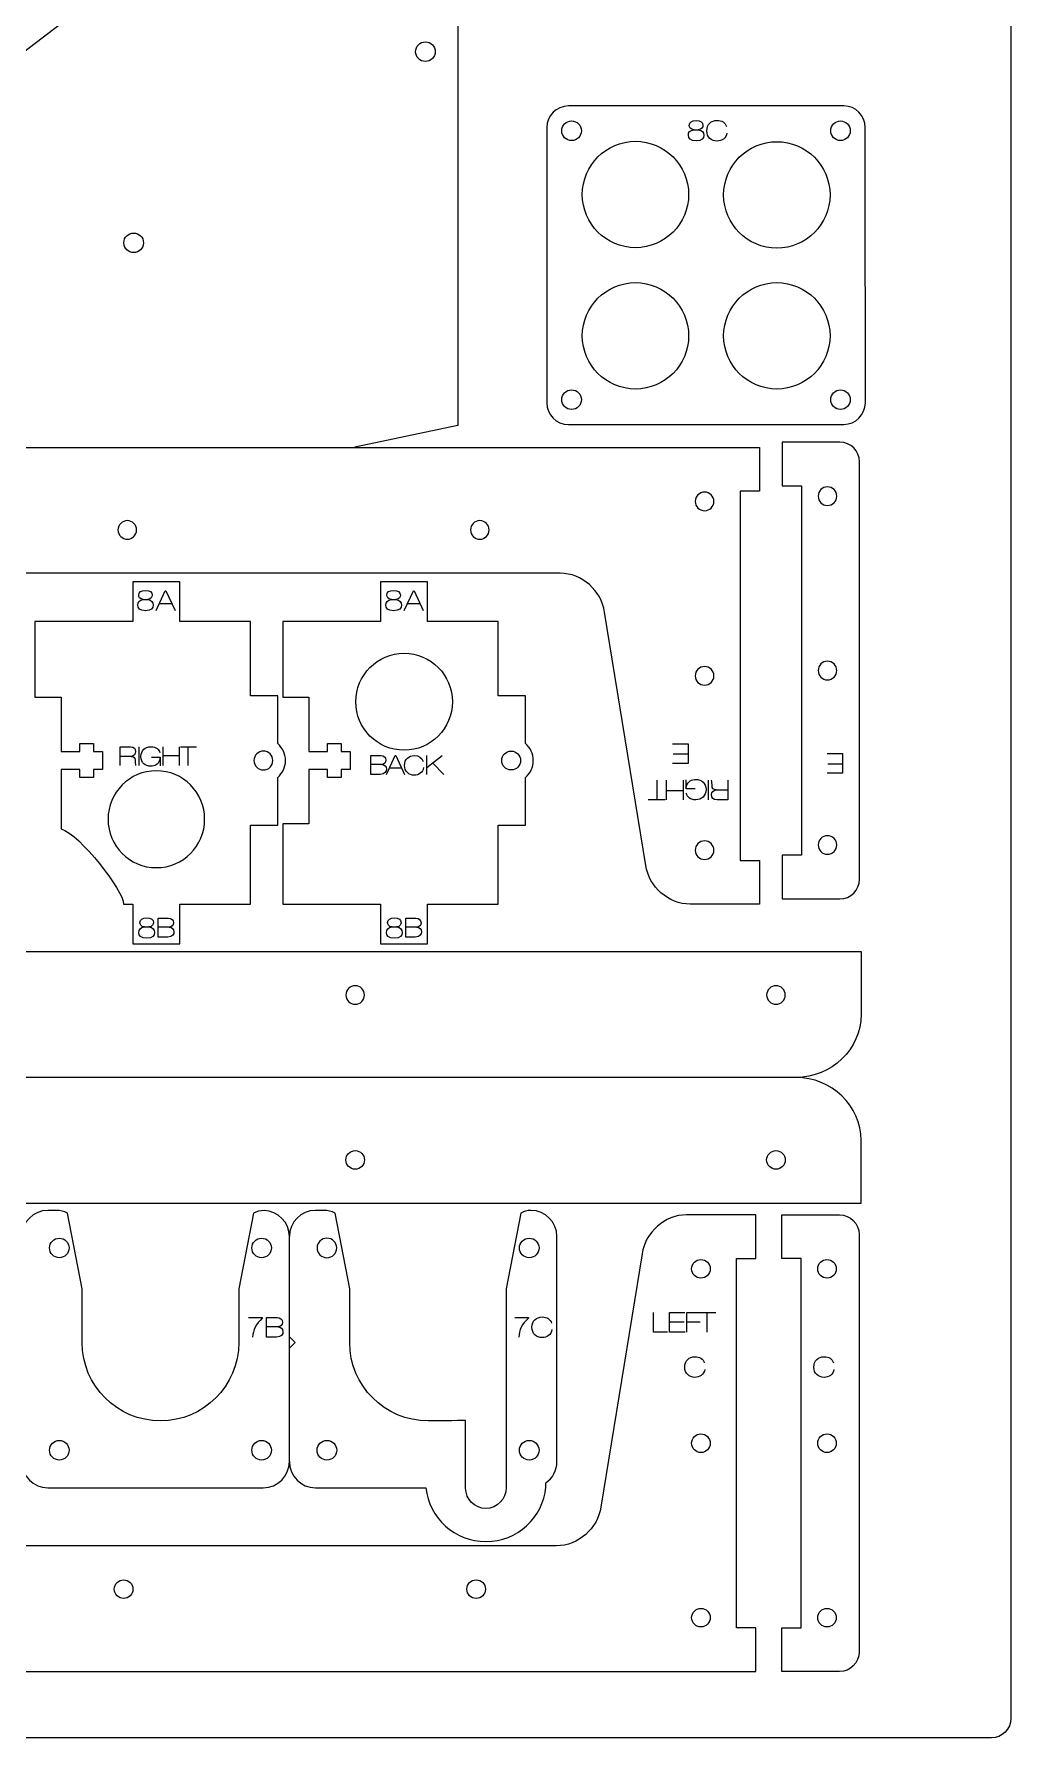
# Model space of a CAD drawing. Header units: millimetres. Extents: x -127 to 175, y -175 to 223.
# Drawn here: x 25.7 to 175.4, y -175.2 to 85.9 of the extents above; entities that cross this region are included whole.
import ezdxf

# ---------------------------------------------------------------- set-up
doc = ezdxf.new("R2010")
doc.units = ezdxf.units.MM
doc.layers.add('Cuts', color=1, linetype='Continuous', lineweight=25, true_color=0xff0000)
doc.layers.add('Text', color=5, linetype='Continuous', lineweight=25, true_color=0x0000ff)

msp = doc.modelspace()

# ---------------------------------------------------------------- linework, layer by layer
at = {"layer": 'Cuts', "color": 1, "lineweight": 25, "true_color": 0xff0000}
for points in [[(175.41, 220.21), (175.41, -172.21), (175.41, -172.21)], [(-2.53, 22.58), (-27.65, 33.62), (-27.65, 42.65), (-15.27, 78.79), (-12.13, 85.94), (8.67, 80.33), (23.07, 82.36), (31.71, 88.94), (90.65, 88.94), (90.65, 25.94), (74.9, 22.58)], [(149.78, 74.9), (143.4, 74.9), (114.17, 74.89), (107.6, 74.89)], [(104.28, 71.57), (104.29, 35.97), (104.29, 29.39)], [(153.1, 29.4), (153.09, 65.01), (153.09, 71.58)], [(107.6, 26.08), (113.98, 26.08), (143.21, 26.09), (143.21, 26.09)], [(143.21, 26.09), (149.79, 26.09)], [(-95.03, 22.56), (136.87, 22.56), (136.87, 15.86), (136.87, 15.86)], [(149.21, 23.37), (140.38, 23.37), (140.38, 16.67), (143.33, 16.67), (143.33, -39.93), (140.38, -39.93), (140.38, -46.63), (149.21, -46.63)], [(152.21, -43.63), (152.21, 20.37), (152.21, 20.37)], [(136.87, 15.86), (133.92, 15.86), (133.92, -40.74), (136.87, -40.74), (136.87, -47.44), (136.87, -47.44), (126.25, -47.44)], [(106.35, 3.28), (98.74, 3.28), (-105.03, 3.28)], [(63.07, -22.83), (63.07, -15.52), (58.87, -15.52), (58.87, -4.12), (48.07, -4.12), (48.07, 1.98), (40.87, 1.98), (40.87, -4.12), (25.87, -4.12), (25.87, -15.72), (29.87, -15.72), (29.87, -24.02), (32.73, -24.02), (32.73, -22.82), (34.83, -22.82), (34.83, -24.02), (36.22, -24.02), (36.22, -26.82), (34.83, -26.82), (34.83, -28.02), (32.73, -28.02), (32.73, -26.82), (29.87, -26.82), (29.87, -35.89), (29.87, -35.89)], [(101.03, -22.83), (101.03, -15.52), (96.83, -15.52), (96.83, -4.12), (86.03, -4.12), (86.03, 1.98), (78.83, 1.98), (78.83, -4.12), (63.83, -4.12), (63.83, -15.72), (67.83, -15.72), (67.83, -24.02), (70.69, -24.02), (70.69, -22.82), (72.79, -22.82), (72.79, -24.02), (74.18, -24.02), (74.18, -26.82), (72.79, -26.82), (72.79, -28.02), (70.69, -28.02), (70.69, -26.82), (67.83, -26.82), (67.83, -35.12), (63.83, -35.12), (63.83, -47.42), (78.83, -47.42), (78.83, -53.52), (86.03, -53.52), (86.03, -47.42), (96.83, -47.42), (96.83, -35.32), (101.03, -35.32), (101.03, -28.01)], [(119.48, -41.49), (113.12, -2.67)], [(63.07, -35.32), (63.07, -28.01)], [(39.46, -47.42), (39.46, -47.42), (40.87, -47.42), (40.87, -53.52), (48.07, -53.52), (48.07, -47.42), (58.87, -47.42), (58.87, -35.32), (63.07, -35.32), (63.07, -35.32), (63.07, -35.32)], [(-58.93, -54.71), (-51.32, -54.71), (152.45, -54.71)], [(142.45, -73.99), (-89.46, -73.99), (-89.46, -80.69), (-89.46, -80.69)], [(-58.93, -93.27), (-51.33, -93.27), (152.45, -93.27)], [(29.1, -94.37), (27.85, -94.37)], [(33.1, -114.62), (33.1, -106.39), (30.87, -94.78)], [(59.33, -94.78), (57.09, -106.4), (57.1, -114.62)], [(70.1, -94.37), (68.85, -94.37)], [(74.1, -114.62), (74.1, -106.38), (71.87, -94.78)], [(100.33, -94.78), (98.09, -106.41), (98.07, -136.87)], [(136.32, -158.35), (133.37, -158.35), (133.37, -101.75), (136.32, -101.75), (136.32, -95.05), (136.32, -95.05), (125.7, -95.05)], [(149.14, -165.05), (140.32, -165.05), (140.32, -158.35), (143.27, -158.35), (143.27, -101.75), (140.32, -101.75), (140.32, -95.05), (143.23, -95.05), (149.14, -95.05)], [(64.85, -132.87), (64.85, -98.37)], [(105.85, -132.87), (105.85, -98.37)], [(152.14, -98.05), (152.14, -162.05), (152.14, -162.05)], [(118.92, -101), (112.57, -139.82)], [(64.85, -113.72), (65.73, -114.6), (64.85, -115.49)], [(91.86, -136.94), (91.86, -126.56)], [(27.85, -136.87), (60.85, -136.87)], [(68.85, -136.87), (85.77, -136.87)], [(104.16, -136.78), (104.16, -136.12)], [(105.79, -145.77), (98.19, -145.77), (-105.59, -145.77)], [(-95.59, -165.05), (136.32, -165.05), (136.32, -158.35), (136.32, -158.35)], [(172.41, -175.21), (-124.41, -175.21)]]:
    msp.add_lwpolyline(points, dxfattribs=at)
for points in [[(84.2, 83.21), (84.2, 84.04), (84.87, 84.71), (85.7, 84.71)], [(85.7, 84.71), (86.53, 84.71), (87.2, 84.04), (87.2, 83.21)], [(85.7, 81.71), (84.87, 81.71), (84.2, 82.38), (84.2, 83.21)], [(87.2, 83.21), (87.2, 82.38), (86.53, 81.71), (85.7, 81.71)], [(107.6, 74.89), (105.77, 74.89), (104.28, 73.4), (104.28, 71.57)], [(153.09, 71.58), (153.09, 73.41), (151.6, 74.9), (149.78, 74.9)], [(106.59, 71.09), (106.59, 71.92), (107.26, 72.59), (108.09, 72.59)], [(108.09, 69.59), (107.26, 69.59), (106.59, 70.26), (106.59, 71.09)], [(108.09, 72.59), (108.91, 72.59), (109.59, 71.92), (109.59, 71.09)], [(109.59, 71.09), (109.59, 70.26), (108.91, 69.59), (108.09, 69.59)], [(147.79, 71.09), (147.79, 71.92), (148.47, 72.59), (149.29, 72.59)], [(149.29, 69.59), (148.47, 69.59), (147.79, 70.26), (147.79, 71.09)], [(149.29, 72.59), (150.12, 72.59), (150.8, 71.92), (150.8, 71.09)], [(150.8, 71.09), (150.8, 70.26), (150.12, 69.59), (149.29, 69.59)], [(109.73, 61.32), (109.73, 65.82), (113.38, 69.47), (117.88, 69.47)], [(117.88, 69.47), (122.38, 69.47), (126.03, 65.82), (126.03, 61.32)], [(131.39, 61.26), (131.39, 65.76), (135.04, 69.41), (139.54, 69.41)], [(139.54, 69.41), (144.04, 69.41), (147.69, 65.76), (147.69, 61.26)], [(117.88, 53.17), (113.38, 53.17), (109.73, 56.82), (109.73, 61.32)], [(126.03, 61.32), (126.03, 56.82), (122.38, 53.17), (117.88, 53.17)], [(139.54, 53.11), (135.03, 53.11), (131.39, 56.75), (131.39, 61.26)], [(147.69, 61.26), (147.69, 56.75), (144.04, 53.11), (139.54, 53.11)], [(39.49, 53.92), (39.49, 54.75), (40.16, 55.42), (40.99, 55.42)], [(40.99, 55.42), (41.82, 55.42), (42.49, 54.75), (42.49, 53.92)], [(40.99, 52.42), (40.16, 52.42), (39.49, 53.09), (39.49, 53.92)], [(42.49, 53.92), (42.49, 53.09), (41.82, 52.42), (40.99, 52.42)], [(109.73, 39.66), (109.73, 44.16), (113.38, 47.81), (117.88, 47.81)], [(117.88, 47.81), (122.38, 47.81), (126.03, 44.16), (126.03, 39.66)], [(131.39, 39.66), (131.39, 44.16), (135.03, 47.81), (139.54, 47.81)], [(139.54, 47.81), (144.04, 47.81), (147.69, 44.16), (147.69, 39.66)], [(117.88, 31.51), (113.38, 31.51), (109.73, 35.16), (109.73, 39.66)], [(126.03, 39.66), (126.03, 35.16), (122.38, 31.51), (117.88, 31.51)], [(139.54, 31.51), (135.03, 31.51), (131.39, 35.16), (131.39, 39.66)], [(147.69, 39.66), (147.69, 35.16), (144.04, 31.51), (139.54, 31.51)], [(106.59, 29.88), (106.59, 30.71), (107.26, 31.38), (108.09, 31.38)], [(108.09, 31.38), (108.91, 31.38), (109.59, 30.71), (109.59, 29.88)], [(147.79, 29.88), (147.79, 30.71), (148.47, 31.38), (149.29, 31.38)], [(149.29, 31.38), (150.12, 31.38), (150.8, 30.71), (150.8, 29.88)], [(104.29, 29.39), (104.29, 27.57), (105.78, 26.08), (107.6, 26.08)], [(108.09, 28.38), (107.26, 28.38), (106.59, 29.06), (106.59, 29.88)], [(109.59, 29.88), (109.59, 29.06), (108.91, 28.38), (108.09, 28.38)], [(149.29, 28.38), (148.47, 28.38), (147.79, 29.06), (147.79, 29.88)], [(150.8, 29.88), (150.8, 29.06), (150.12, 28.38), (149.29, 28.38)], [(149.79, 26.09), (151.61, 26.09), (153.1, 27.58), (153.1, 29.4)], [(152.21, 20.37), (152.21, 22.02), (150.86, 23.37), (149.21, 23.37)], [(128.47, 15.71), (127.68, 15.71), (127.04, 15.07), (127.04, 14.28)], [(129.89, 14.28), (129.89, 15.07), (129.25, 15.71), (128.47, 15.71)], [(147.29, 16.51), (146.5, 16.51), (145.87, 15.88), (145.87, 15.09)], [(148.72, 15.09), (148.72, 15.88), (148.08, 16.51), (147.29, 16.51)], [(127.04, 14.28), (127.04, 13.5), (127.68, 12.86), (128.47, 12.86)], [(128.47, 12.86), (129.25, 12.86), (129.89, 13.5), (129.89, 14.28)], [(145.87, 15.09), (145.87, 14.3), (146.5, 13.66), (147.29, 13.66)], [(147.29, 13.66), (148.08, 13.66), (148.72, 14.3), (148.72, 15.09)], [(40.02, 11.34), (39.23, 11.34), (38.59, 10.7), (38.59, 9.92)], [(41.44, 9.92), (41.44, 10.7), (40.81, 11.34), (40.02, 11.34)], [(94.03, 11.34), (93.24, 11.34), (92.6, 10.7), (92.6, 9.92)], [(95.45, 9.92), (95.45, 10.7), (94.81, 11.34), (94.03, 11.34)], [(38.59, 9.92), (38.59, 9.13), (39.23, 8.49), (40.02, 8.49)], [(40.02, 8.49), (40.8, 8.49), (41.44, 9.13), (41.44, 9.92)], [(92.6, 9.92), (92.6, 9.13), (93.24, 8.49), (94.03, 8.49)], [(94.03, 8.49), (94.81, 8.49), (95.45, 9.13), (95.45, 9.92)], [(113.12, -2.67), (112.7, 0.6), (109.65, 3.28), (106.35, 3.28)], [(75.03, -16.42), (75.03, -12.32), (78.34, -8.99), (82.43, -8.99)], [(82.43, -8.99), (86.52, -8.99), (89.83, -12.32), (89.83, -16.42)], [(147.29, -10.21), (146.5, -10.21), (145.87, -10.85), (145.87, -11.64)], [(148.72, -11.64), (148.72, -10.85), (148.08, -10.21), (147.29, -10.21)], [(128.47, -11.02), (127.68, -11.02), (127.04, -11.66), (127.04, -12.44)], [(127.04, -12.44), (127.04, -13.23), (127.68, -13.87), (128.47, -13.87)], [(129.89, -12.44), (129.89, -11.66), (129.25, -11.02), (128.47, -11.02)], [(128.47, -13.87), (129.25, -13.87), (129.89, -13.23), (129.89, -12.44)], [(145.87, -11.64), (145.87, -12.42), (146.5, -13.06), (147.29, -13.06)], [(147.29, -13.06), (148.08, -13.06), (148.72, -12.42), (148.72, -11.64)], [(82.43, -23.84), (78.34, -23.84), (75.03, -20.52), (75.03, -16.42)], [(89.83, -16.42), (89.83, -20.52), (86.52, -23.84), (82.43, -23.84)], [(64.26, -25.42), (64.26, -24.38), (63.8, -23.46), (63.07, -22.83)], [(102.23, -25.42), (102.23, -24.38), (101.76, -23.46), (101.03, -22.83)], [(60.87, -23.97), (60.07, -23.97), (59.42, -24.62), (59.42, -25.42)], [(59.42, -25.42), (59.42, -26.22), (60.07, -26.87), (60.87, -26.87)], [(62.32, -25.42), (62.32, -24.62), (61.67, -23.97), (60.87, -23.97)], [(60.87, -26.87), (61.67, -26.87), (62.32, -26.22), (62.32, -25.42)], [(63.07, -28.01), (63.8, -27.38), (64.26, -26.46), (64.26, -25.42)], [(97.38, -25.42), (97.38, -24.62), (98.03, -23.97), (98.83, -23.97)], [(98.83, -26.87), (98.03, -26.87), (97.38, -26.22), (97.38, -25.42)], [(98.83, -23.97), (99.63, -23.97), (100.28, -24.62), (100.28, -25.42)], [(100.28, -25.42), (100.28, -26.22), (99.63, -26.87), (98.83, -26.87)], [(101.03, -28.01), (101.76, -27.38), (102.23, -26.46), (102.23, -25.42)], [(44.47, -26.99), (40.38, -26.99), (37.07, -30.32), (37.07, -34.42)], [(51.87, -34.42), (51.87, -30.32), (48.55, -26.99), (44.47, -26.99)], [(29.87, -35.89), (32.76, -36.7), (39.46, -45.43), (39.46, -47.42)], [(37.07, -34.42), (37.07, -38.52), (40.38, -41.84), (44.47, -41.84)], [(44.47, -41.84), (48.55, -41.84), (51.87, -38.52), (51.87, -34.42)], [(128.47, -37.74), (127.68, -37.74), (127.04, -38.38), (127.04, -39.17)], [(129.89, -39.17), (129.89, -38.38), (129.25, -37.74), (128.47, -37.74)], [(147.29, -36.94), (146.5, -36.94), (145.87, -37.57), (145.87, -38.36)], [(145.87, -38.36), (145.87, -39.15), (146.5, -39.79), (147.29, -39.79)], [(148.72, -38.36), (148.72, -37.57), (148.08, -36.94), (147.29, -36.94)], [(147.29, -39.79), (148.08, -39.79), (148.72, -39.15), (148.72, -38.36)], [(126.25, -47.44), (122.95, -47.44), (119.91, -44.76), (119.48, -41.49)], [(127.04, -39.17), (127.04, -39.95), (127.68, -40.59), (128.47, -40.59)], [(128.47, -40.59), (129.25, -40.59), (129.89, -39.95), (129.89, -39.17)], [(149.21, -46.63), (150.86, -46.63), (152.21, -45.28), (152.21, -43.63)], [(152.45, -54.71), (152.45, -54.71), (152.45, -59.05), (152.45, -64.35)], [(74.94, -59.93), (74.15, -59.93), (73.51, -60.57), (73.51, -61.36)], [(76.36, -61.36), (76.36, -60.57), (75.72, -59.93), (74.94, -59.93)], [(139.41, -59.93), (138.62, -59.93), (137.98, -60.57), (137.98, -61.36)], [(140.83, -61.36), (140.83, -60.57), (140.2, -59.93), (139.41, -59.93)], [(73.51, -61.36), (73.51, -62.14), (74.15, -62.78), (74.94, -62.78)], [(74.94, -62.78), (75.72, -62.78), (76.36, -62.14), (76.36, -61.36)], [(137.98, -61.36), (137.98, -62.14), (138.62, -62.78), (139.41, -62.78)], [(139.41, -62.78), (140.2, -62.78), (140.83, -62.14), (140.83, -61.36)], [(152.45, -64.35), (152.45, -69.66), (147.95, -73.99), (142.45, -73.99)], [(152.45, -83.63), (152.45, -78.33), (147.95, -73.99), (142.45, -73.99)], [(73.51, -86.63), (73.51, -85.85), (74.15, -85.21), (74.94, -85.21)], [(74.94, -85.21), (75.72, -85.21), (76.36, -85.85), (76.36, -86.63)], [(137.98, -86.63), (137.98, -85.85), (138.62, -85.21), (139.41, -85.21)], [(139.41, -85.21), (140.2, -85.21), (140.83, -85.85), (140.83, -86.63)], [(152.45, -93.27), (152.45, -93.27), (152.45, -88.94), (152.45, -83.63)], [(74.94, -88.06), (74.15, -88.06), (73.51, -87.42), (73.51, -86.63)], [(76.36, -86.63), (76.36, -87.42), (75.72, -88.06), (74.94, -88.06)], [(139.41, -88.06), (138.62, -88.06), (137.98, -87.42), (137.98, -86.63)], [(140.83, -86.63), (140.83, -87.42), (140.2, -88.06), (139.41, -88.06)], [(27.85, -94.37), (25.64, -94.37), (23.85, -96.16), (23.85, -98.37)], [(30.87, -94.78), (30.33, -94.52), (29.74, -94.37), (29.1, -94.37)], [(60.98, -94.37), (60.39, -94.39), (59.83, -94.53), (59.33, -94.78)], [(64.85, -98.37), (64.85, -96.2), (63.12, -94.44), (60.98, -94.37)], [(68.85, -94.37), (66.64, -94.37), (64.85, -96.16), (64.85, -98.37)], [(71.87, -94.78), (71.33, -94.52), (70.73, -94.37), (70.1, -94.37)], [(101.85, -94.37), (101.21, -94.37), (100.86, -94.52), (100.33, -94.78)], [(105.85, -98.37), (105.85, -96.16), (104.06, -94.37), (101.85, -94.37)], [(125.7, -95.05), (122.4, -95.05), (119.35, -97.73), (118.92, -101)], [(149.14, -95.05), (150.79, -95.05), (152.14, -96.4), (152.14, -98.05)], [(28.1, -100.12), (28.1, -99.29), (28.77, -98.62), (29.6, -98.62)], [(29.6, -98.62), (30.42, -98.62), (31.1, -99.29), (31.1, -100.12)], [(59.1, -100.12), (59.1, -99.29), (59.77, -98.62), (60.6, -98.62)], [(60.6, -98.62), (61.42, -98.62), (62.1, -99.29), (62.1, -100.12)], [(70.6, -98.62), (69.77, -98.62), (69.1, -99.29), (69.1, -100.12)], [(72.1, -100.12), (72.1, -99.29), (71.42, -98.62), (70.6, -98.62)], [(100.1, -100.12), (100.1, -99.29), (100.77, -98.62), (101.6, -98.62)], [(101.6, -98.62), (102.42, -98.62), (103.1, -99.29), (103.1, -100.12)], [(29.6, -101.62), (28.77, -101.62), (28.1, -100.94), (28.1, -100.12)], [(31.1, -100.12), (31.1, -100.94), (30.42, -101.62), (29.6, -101.62)], [(60.6, -101.62), (59.77, -101.62), (59.1, -100.94), (59.1, -100.12)], [(62.1, -100.12), (62.1, -100.94), (61.42, -101.62), (60.6, -101.62)], [(69.1, -100.12), (69.1, -100.94), (69.77, -101.62), (70.6, -101.62)], [(70.6, -101.62), (71.42, -101.62), (72.1, -100.94), (72.1, -100.12)], [(101.6, -101.62), (100.77, -101.62), (100.1, -100.94), (100.1, -100.12)], [(103.1, -100.12), (103.1, -100.94), (102.42, -101.62), (101.6, -101.62)], [(126.48, -103.32), (126.48, -102.54), (127.12, -101.9), (127.91, -101.9)], [(127.91, -104.75), (127.12, -104.75), (126.48, -104.11), (126.48, -103.32)], [(127.91, -101.9), (128.69, -101.9), (129.33, -102.54), (129.33, -103.32)], [(129.33, -103.32), (129.33, -104.11), (128.69, -104.75), (127.91, -104.75)], [(145.8, -103.32), (145.8, -102.54), (146.44, -101.9), (147.22, -101.9)], [(147.22, -104.75), (146.44, -104.75), (145.8, -104.11), (145.8, -103.32)], [(147.22, -101.9), (148.01, -101.9), (148.65, -102.54), (148.65, -103.32)], [(148.65, -103.32), (148.65, -104.11), (148.01, -104.75), (147.22, -104.75)], [(45.1, -126.62), (38.47, -126.62), (33.1, -121.24), (33.1, -114.62)], [(57.1, -114.62), (57.1, -121.24), (51.72, -126.62), (45.1, -126.62)], [(86.1, -126.62), (79.47, -126.62), (74.1, -121.24), (74.1, -114.62)], [(91.86, -126.56), (91.86, -126.56), (88.19, -126.62), (86.1, -126.62)], [(28.1, -131.12), (28.1, -130.29), (28.77, -129.62), (29.6, -129.62)], [(29.6, -129.62), (30.42, -129.62), (31.1, -130.29), (31.1, -131.12)], [(59.1, -131.12), (59.1, -130.29), (59.77, -129.62), (60.6, -129.62)], [(60.6, -129.62), (61.42, -129.62), (62.1, -130.29), (62.1, -131.12)], [(69.1, -131.12), (69.1, -130.29), (69.77, -129.62), (70.6, -129.62)], [(70.6, -129.62), (71.42, -129.62), (72.1, -130.29), (72.1, -131.12)], [(100.1, -131.12), (100.1, -130.29), (100.77, -129.62), (101.6, -129.62)], [(101.6, -129.62), (102.42, -129.62), (103.1, -130.29), (103.1, -131.12)], [(126.48, -130.05), (126.48, -129.26), (127.12, -128.62), (127.91, -128.62)], [(127.91, -131.47), (127.12, -131.47), (126.48, -130.84), (126.48, -130.05)], [(127.91, -128.62), (128.69, -128.62), (129.33, -129.26), (129.33, -130.05)], [(129.33, -130.05), (129.33, -130.84), (128.69, -131.47), (127.91, -131.47)], [(145.8, -130.05), (145.8, -129.26), (146.44, -128.62), (147.22, -128.62)], [(147.22, -131.47), (146.44, -131.47), (145.8, -130.84), (145.8, -130.05)], [(147.22, -128.62), (148.01, -128.62), (148.65, -129.26), (148.65, -130.05)], [(148.65, -130.05), (148.65, -130.84), (148.01, -131.47), (147.22, -131.47)], [(23.85, -132.87), (23.85, -135.08), (25.64, -136.87), (27.85, -136.87)], [(29.6, -132.62), (28.77, -132.62), (28.1, -131.94), (28.1, -131.12)], [(31.1, -131.12), (31.1, -131.94), (30.42, -132.62), (29.6, -132.62)], [(60.6, -132.62), (59.77, -132.62), (59.1, -131.94), (59.1, -131.12)], [(62.1, -131.12), (62.1, -131.94), (61.42, -132.62), (60.6, -132.62)], [(60.85, -136.87), (63.06, -136.87), (64.85, -135.08), (64.85, -132.87)], [(64.85, -132.87), (64.85, -135.08), (66.64, -136.87), (68.85, -136.87)], [(70.6, -132.62), (69.77, -132.62), (69.1, -131.94), (69.1, -131.12)], [(72.1, -131.12), (72.1, -131.94), (71.42, -132.62), (70.6, -132.62)], [(101.6, -132.62), (100.77, -132.62), (100.1, -131.94), (100.1, -131.12)], [(103.1, -131.12), (103.1, -131.94), (102.42, -132.62), (101.6, -132.62)], [(104.16, -136.12), (105.18, -135.4), (105.85, -134.21), (105.85, -132.87)], [(85.77, -136.87), (86.26, -141.51), (90.19, -145.12), (94.96, -145.12)], [(94.96, -140.04), (93.25, -140.04), (91.86, -138.65), (91.86, -136.94)], [(94.96, -145.12), (99.76, -145.12), (103.71, -141.46), (104.16, -136.78)], [(98.07, -136.87), (98.07, -138.58), (96.67, -140.04), (94.96, -140.04)], [(112.57, -139.82), (112.14, -143.09), (109.09, -145.77), (105.79, -145.77)], [(38.03, -152.41), (38.03, -151.62), (38.67, -150.98), (39.46, -150.98)], [(39.46, -150.98), (40.25, -150.98), (40.88, -151.62), (40.88, -152.41)], [(92.04, -152.41), (92.04, -151.62), (92.68, -150.98), (93.47, -150.98)], [(93.47, -150.98), (94.26, -150.98), (94.89, -151.62), (94.89, -152.41)], [(39.46, -153.83), (38.67, -153.83), (38.03, -153.19), (38.03, -152.41)], [(40.88, -152.41), (40.88, -153.19), (40.25, -153.83), (39.46, -153.83)], [(93.47, -153.83), (92.68, -153.83), (92.04, -153.19), (92.04, -152.41)], [(94.89, -152.41), (94.89, -153.19), (94.26, -153.83), (93.47, -153.83)], [(126.48, -156.77), (126.48, -155.99), (127.12, -155.35), (127.91, -155.35)], [(127.91, -155.35), (128.69, -155.35), (129.33, -155.99), (129.33, -156.77)], [(145.8, -156.77), (145.8, -155.99), (146.44, -155.35), (147.22, -155.35)], [(147.22, -155.35), (148.01, -155.35), (148.65, -155.99), (148.65, -156.77)], [(127.91, -158.2), (127.12, -158.2), (126.48, -157.56), (126.48, -156.77)], [(129.33, -156.77), (129.33, -157.56), (128.69, -158.2), (127.91, -158.2)], [(147.22, -158.2), (146.44, -158.2), (145.8, -157.56), (145.8, -156.77)], [(148.65, -156.77), (148.65, -157.56), (148.01, -158.2), (147.22, -158.2)], [(152.14, -162.05), (152.14, -163.7), (150.79, -165.05), (149.14, -165.05)], [(175.41, -172.21), (175.41, -173.86), (174.06, -175.21), (172.41, -175.21)]]:
    msp.add_open_spline(points, degree=3, dxfattribs=at)
at = {"layer": 'Text', "color": 5, "lineweight": 25, "true_color": 0x0000ff}
for points in [[(126.83, 71.24), (126.83, 71.25)], [(126.83, 71.24), (127.51, 71.24)], [(127.51, 71.25), (127.51, 71.24)], [(44.44, -2.42), (45.83, 0.6), (45.94, 0.6), (47.33, -2.42)], [(82.46, -2.42), (83.85, 0.6), (83.96, 0.6), (85.35, -2.42)], [(42.46, -0.76), (42.46, -0.75)], [(42.46, -0.76), (43.14, -0.76)], [(43.14, -0.75), (43.14, -0.76)], [(46.87, -1.42), (44.89, -1.42)], [(80.48, -0.76), (80.48, -0.75)], [(80.48, -0.76), (81.17, -0.76)], [(81.17, -0.75), (81.17, -0.76)], [(84.89, -1.42), (82.92, -1.42)], [(38.91, -26.18), (38.91, -23.31), (40.49, -23.31)], [(41.76, -23.31), (41.76, -26.18)], [(45.49, -26.18), (45.49, -23.31)], [(47.95, -23.31), (47.95, -26.18)], [(48.15, -23.31), (50.63, -23.31)], [(49.35, -26.18), (49.35, -23.34)], [(123.55, -22.84), (125.93, -22.84), (125.93, -25.86), (123.57, -25.86)], [(40.59, -24.78), (40.59, -24.79), (38.91, -24.79)], [(43.7, -24.9), (45.05, -24.9), (45.05, -26.25)], [(45.49, -24.65), (47.95, -24.65)], [(77.31, -24.67), (78.87, -24.67)], [(78.77, -27.54), (77.31, -27.54), (77.31, -24.67), (77.31, -24.67)], [(79.01, -26.04), (77.31, -26.03)], [(79.01, -26.03), (79.01, -26.04)], [(79.73, -27.54), (81.05, -24.67), (81.16, -24.67), (82.48, -27.54)], [(85.92, -26.47), (88.28, -24.67)], [(85.92, -27.54), (85.92, -24.67)], [(86.79, -25.8), (88.54, -27.54)], [(125.93, -24.45), (123.67, -24.45)], [(147.24, -24.35), (149.62, -24.35), (149.62, -27.37), (147.26, -27.37)], [(149.62, -25.96), (147.36, -25.96)], [(82.04, -26.59), (80.16, -26.59)], [(121.16, -28.45), (121.16, -31.41)], [(122.61, -31.44), (122.61, -28.45)], [(125.17, -28.45), (125.17, -31.44)], [(127.03, -29.78), (125.63, -29.78), (125.63, -28.38)], [(129.05, -31.44), (129.05, -28.45)], [(132.02, -28.45), (132.02, -31.44), (130.38, -31.44)], [(125.17, -30.05), (122.61, -30.05)], [(130.26, -29.91), (130.27, -29.9)], [(130.27, -29.9), (132.02, -29.89)], [(122.41, -31.44), (119.83, -31.44)], [(44.75, -49.6), (46.31, -49.6)], [(46.21, -52.47), (44.75, -52.47), (44.75, -49.6), (44.75, -49.6)], [(82.69, -49.6), (84.25, -49.6)], [(84.15, -52.47), (82.69, -52.47), (82.69, -49.6), (82.69, -49.6)], [(42.65, -50.93), (42.65, -50.92)], [(42.65, -50.93), (43.34, -50.93)], [(43.34, -50.92), (43.34, -50.93)], [(46.45, -50.97), (44.75, -50.97)], [(46.45, -50.97), (46.45, -50.97)], [(80.59, -50.93), (80.59, -50.92)], [(80.59, -50.93), (81.28, -50.93)], [(81.28, -50.92), (81.28, -50.93)], [(84.39, -50.97), (82.69, -50.97)], [(84.39, -50.97), (84.39, -50.97)], [(58.59, -110.79), (60.69, -110.79), (60.69, -110.9)], [(61.33, -110.77), (62.97, -110.77)], [(62.86, -113.79), (61.33, -113.79), (61.33, -110.77), (61.33, -110.77)], [(63.11, -112.21), (61.33, -112.2)], [(63.11, -112.2), (63.11, -112.21)], [(99.37, -110.79), (101.48, -110.79), (101.48, -110.9)], [(122.79, -113.05), (120.65, -113.05), (120.65, -110)], [(125.48, -113.05), (123.09, -113.05), (123.09, -110), (125.46, -110)], [(123.09, -111.42), (125.36, -111.42)], [(125.75, -113.05), (125.75, -110), (127.89, -110)], [(125.75, -111.42), (127.77, -111.42)], [(127.56, -110), (130.19, -110)], [(128.88, -113.05), (128.88, -110)]]:
    msp.add_lwpolyline(points, dxfattribs=at)
for points in [[(125.98, 70.39), (125.98, 70.87), (126.23, 71.18), (126.83, 71.24)], [(126.13, 71.9), (126.13, 72.4), (126.5, 72.65), (127.17, 72.65)], [(126.83, 71.25), (126.29, 71.29), (126.13, 71.65), (126.13, 71.9)], [(127.17, 72.65), (127.84, 72.65), (128.21, 72.4), (128.21, 71.9)], [(128.21, 71.9), (128.21, 71.65), (128.05, 71.29), (127.51, 71.25)], [(127.51, 71.24), (128.11, 71.19), (128.36, 70.87), (128.36, 70.39)], [(128.81, 71.09), (128.81, 72.09), (129.51, 72.67), (130.38, 72.67)], [(130.38, 69.51), (129.51, 69.51), (128.81, 70.09), (128.81, 71.09)], [(130.38, 72.67), (131.09, 72.67), (131.66, 72.38), (131.82, 71.72)], [(131.89, 70.73), (131.8, 69.92), (131.08, 69.51), (130.38, 69.51)], [(127.17, 69.54), (126.27, 69.54), (125.98, 69.93), (125.98, 70.39)], [(128.36, 70.39), (128.36, 69.93), (128.07, 69.54), (127.17, 69.54)], [(41.76, -0.1), (41.76, 0.39), (42.13, 0.65), (42.8, 0.65)], [(42.8, 0.65), (43.47, 0.65), (43.83, 0.39), (43.83, -0.1)], [(79.79, -0.1), (79.79, 0.39), (80.15, 0.65), (80.82, 0.65)], [(80.82, 0.65), (81.49, 0.65), (81.86, 0.39), (81.86, -0.1)], [(41.61, -1.61), (41.61, -1.13), (41.85, -0.82), (42.46, -0.76)], [(42.8, -2.47), (41.9, -2.47), (41.61, -2.07), (41.61, -1.61)], [(42.46, -0.75), (41.92, -0.71), (41.76, -0.35), (41.76, -0.1)], [(43.99, -1.61), (43.99, -2.07), (43.7, -2.47), (42.8, -2.47)], [(43.83, -0.1), (43.83, -0.35), (43.68, -0.71), (43.14, -0.75)], [(43.14, -0.76), (43.74, -0.82), (43.99, -1.13), (43.99, -1.61)], [(79.63, -1.61), (79.63, -1.13), (79.88, -0.82), (80.48, -0.76)], [(80.82, -2.47), (79.93, -2.47), (79.63, -2.07), (79.63, -1.61)], [(80.48, -0.75), (79.94, -0.71), (79.79, -0.35), (79.79, -0.1)], [(82.02, -1.61), (82.02, -2.07), (81.72, -2.47), (80.82, -2.47)], [(81.86, -0.1), (81.86, -0.35), (81.7, -0.71), (81.17, -0.75)], [(81.17, -0.76), (81.77, -0.82), (82.02, -1.13), (82.02, -1.61)], [(40.49, -23.31), (41.06, -23.31), (41.28, -23.58), (41.28, -24.1)], [(42.11, -24.81), (42.11, -23.86), (42.78, -23.31), (43.6, -23.31)], [(43.6, -23.31), (44.49, -23.31), (44.9, -23.71), (45.01, -24.26)], [(41.28, -24.1), (41.28, -24.37), (41.09, -24.75), (40.59, -24.78)], [(40.59, -24.79), (41.03, -24.79), (41.23, -25), (41.23, -25.39)], [(41.23, -25.39), (41.23, -25.49), (41.23, -26.07), (41.29, -26.18)], [(43.6, -26.31), (42.78, -26.31), (42.11, -25.76), (42.11, -24.81)], [(44.95, -25.38), (44.75, -26.04), (44.2, -26.31), (43.6, -26.31)], [(45.05, -24.9), (45.01, -25.23), (44.95, -25.38), (44.95, -25.38)], [(78.87, -24.67), (79.33, -24.67), (79.64, -24.91), (79.64, -25.38)], [(79.64, -25.38), (79.64, -25.72), (79.35, -26.04), (79.01, -26.03)], [(79.01, -26.04), (79.38, -26.06), (79.73, -26.26), (79.73, -26.76)], [(82.49, -26.17), (82.49, -25.22), (83.16, -24.67), (83.98, -24.67)], [(83.98, -24.67), (84.66, -24.67), (85.2, -24.95), (85.35, -25.57)], [(79.73, -26.76), (79.73, -27.09), (79.52, -27.54), (78.77, -27.54)], [(83.98, -27.67), (83.16, -27.67), (82.49, -27.12), (82.49, -26.17)], [(85.42, -26.51), (85.33, -27.28), (84.64, -27.67), (83.98, -27.67)], [(125.73, -29.28), (125.94, -28.6), (126.52, -28.32), (127.14, -28.32)], [(127.14, -28.32), (128, -28.32), (128.69, -28.89), (128.69, -29.87)], [(129.61, -29.27), (129.61, -29.16), (129.6, -28.57), (129.54, -28.45)], [(125.63, -29.78), (125.67, -29.44), (125.73, -29.28), (125.73, -29.28)], [(127.14, -31.44), (126.21, -31.44), (125.78, -31.02), (125.67, -30.44)], [(128.69, -29.87), (128.69, -30.86), (128, -31.44), (127.14, -31.44)], [(129.55, -30.62), (129.55, -30.34), (129.74, -29.94), (130.26, -29.91)], [(130.38, -31.44), (129.78, -31.44), (129.55, -31.15), (129.55, -30.62)], [(130.27, -29.9), (129.81, -29.9), (129.61, -29.68), (129.61, -29.27)], [(41.96, -50.27), (41.96, -49.78), (42.33, -49.53), (43, -49.53)], [(43, -49.53), (43.67, -49.53), (44.03, -49.78), (44.03, -50.27)], [(46.31, -49.6), (46.77, -49.6), (47.09, -49.85), (47.09, -50.31)], [(79.9, -50.27), (79.9, -49.78), (80.27, -49.53), (80.94, -49.53)], [(80.94, -49.53), (81.6, -49.53), (81.97, -49.78), (81.97, -50.27)], [(84.25, -49.6), (84.71, -49.6), (85.02, -49.85), (85.02, -50.31)], [(41.8, -51.79), (41.8, -51.31), (42.05, -50.99), (42.65, -50.93)], [(43, -52.64), (42.1, -52.64), (41.8, -52.25), (41.8, -51.79)], [(42.65, -50.92), (42.12, -50.89), (41.96, -50.52), (41.96, -50.27)], [(44.19, -51.79), (44.19, -52.25), (43.89, -52.64), (43, -52.64)], [(44.03, -50.27), (44.03, -50.52), (43.88, -50.89), (43.34, -50.92)], [(43.34, -50.93), (43.94, -50.99), (44.19, -51.31), (44.19, -51.79)], [(47.17, -51.69), (47.17, -52.03), (46.96, -52.47), (46.21, -52.47)], [(47.09, -50.31), (47.09, -50.65), (46.79, -50.97), (46.45, -50.97)], [(46.45, -50.97), (46.82, -50.99), (47.17, -51.19), (47.17, -51.69)], [(79.74, -51.79), (79.74, -51.31), (79.99, -50.99), (80.59, -50.93)], [(80.93, -52.64), (80.04, -52.64), (79.74, -52.25), (79.74, -51.79)], [(80.59, -50.92), (80.06, -50.89), (79.9, -50.52), (79.9, -50.27)], [(82.13, -51.79), (82.13, -52.25), (81.83, -52.64), (80.93, -52.64)], [(81.97, -50.27), (81.97, -50.52), (81.82, -50.89), (81.28, -50.92)], [(81.28, -50.93), (81.88, -50.99), (82.13, -51.31), (82.13, -51.79)], [(85.11, -51.69), (85.11, -52.03), (84.9, -52.47), (84.15, -52.47)], [(85.02, -50.31), (85.02, -50.65), (84.73, -50.97), (84.39, -50.97)], [(84.39, -50.97), (84.76, -50.99), (85.11, -51.19), (85.11, -51.69)], [(60.69, -110.9), (59.72, -111.75), (59.27, -112.74), (59.22, -113.77)], [(62.97, -110.77), (63.45, -110.77), (63.78, -111.02), (63.78, -111.52)], [(63.78, -111.52), (63.78, -111.87), (63.47, -112.21), (63.11, -112.2)], [(63.11, -112.21), (63.51, -112.23), (63.87, -112.44), (63.87, -112.97)], [(101.48, -110.9), (100.5, -111.75), (100.05, -112.74), (100, -113.77)], [(102.01, -112.28), (102.01, -111.28), (102.71, -110.7), (103.57, -110.7)], [(103.57, -113.86), (102.71, -113.86), (102.01, -113.28), (102.01, -112.28)], [(103.57, -110.7), (104.29, -110.7), (104.86, -110.99), (105.02, -111.65)], [(63.87, -112.97), (63.87, -113.32), (63.65, -113.79), (62.86, -113.79)], [(105.09, -112.64), (105, -113.45), (104.27, -113.86), (103.57, -113.86)], [(125.42, -118.37), (125.42, -117.37), (126.12, -116.79), (126.99, -116.79)], [(126.99, -116.79), (127.7, -116.79), (128.27, -117.08), (128.43, -117.74)], [(145.21, -118.37), (145.21, -117.37), (145.91, -116.79), (146.77, -116.79)], [(146.77, -116.79), (147.49, -116.79), (148.06, -117.08), (148.22, -117.74)], [(126.99, -119.95), (126.12, -119.95), (125.42, -119.37), (125.42, -118.37)], [(128.5, -118.73), (128.41, -119.54), (127.68, -119.95), (126.99, -119.95)], [(146.77, -119.95), (145.91, -119.95), (145.21, -119.37), (145.21, -118.37)], [(148.29, -118.73), (148.2, -119.54), (147.47, -119.95), (146.77, -119.95)]]:
    msp.add_open_spline(points, degree=3, dxfattribs=at)

doc.saveas('drawing.dxf')
